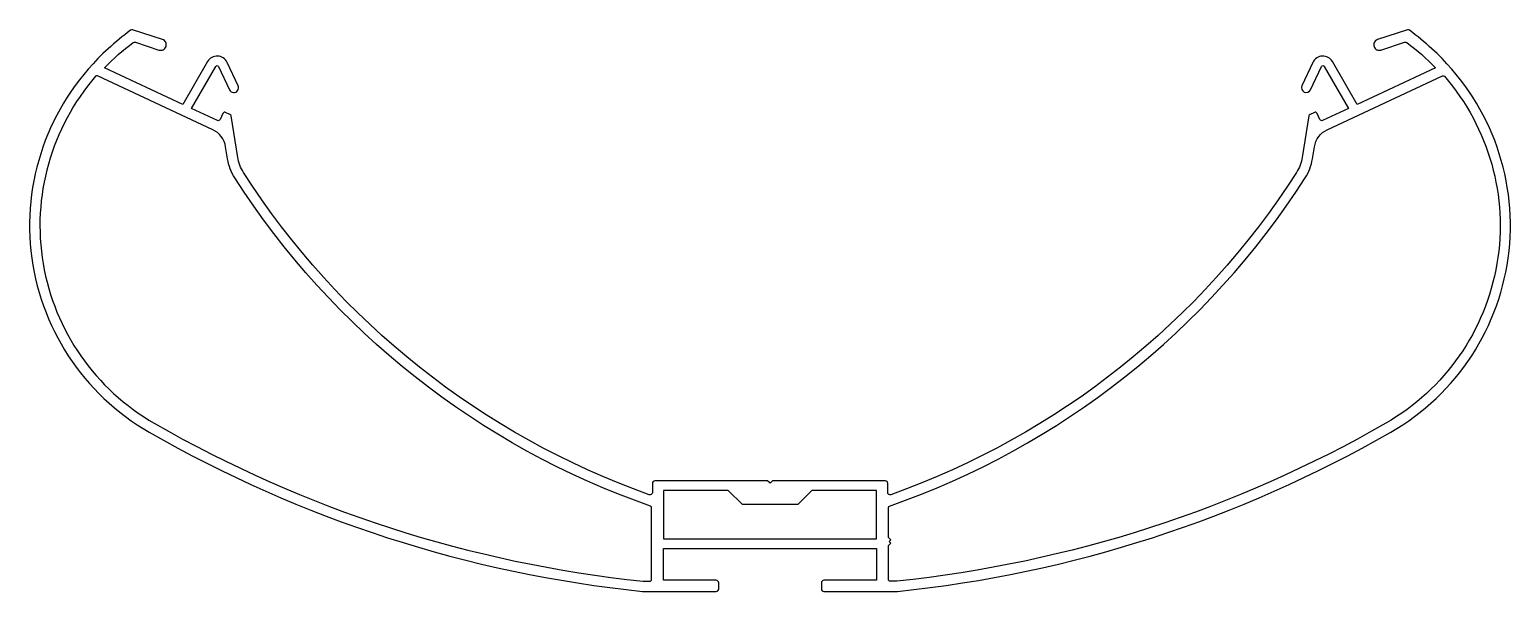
# Model space of a CAD drawing. Extents: x 767 to 955, y 478 to 549.
import ezdxf

# ---------------------------------------------------------------- set-up
doc = ezdxf.new("R2010")
doc.units = 0
doc.layers.add('ÇIZIM', color=7, linetype='CONTINUOUS')

msp = doc.modelspace()

# ---------------------------------------------------------------- linework, layer by layer
at = {"layer": 'ÇIZIM', "linetype": 'CONTINUOUS'}
for points in [[(867.27, 479.3), (867.27, 478.5, 0.414214), (867.57, 478.2), (876.88, 478.2, 0.02572), (876.91, 478.2, 0.104975), (939.36, 498.35, 0.509951), (944.55, 546.88, 0.017283), (941.74, 549.24, 0.250489), (941.46, 549.29), (937.68, 548.05, 0.414214), (937.24, 547.17, 0.414214), (938.12, 546.72), (941.11, 547.7, -0.242254), (941.38, 547.66, -0.042209), (945.03, 544.47), (935.11, 539.84), (931.98, 545.26, 0.605946), (929.5, 545.16), (928.11, 542.2, 1), (929.19, 541.69), (930.58, 544.65, -0.61093), (930.94, 544.66), (934.01, 539.33), (930.72, 537.8, -0.414214), (930.39, 537.92), (930.02, 538.71, 0.414214), (929.69, 538.83), (929.14, 538.57, 0.248791), (929, 538.38), (928.16, 533.14, -0.103183), (927.43, 531.24, -0.166181), (876.07, 490.44, -0.518289), (875.67, 490.72), (875.67, 491.88, 0.414214), (875.37, 492.18), (861.07, 492.18), (860.77, 491.88), (860.47, 492.18), (846.17, 492.18, 0.414214), (845.87, 491.88), (845.87, 490.72, -0.518289), (845.47, 490.44, -0.166181), (794.1, 531.24, -0.103183), (793.38, 533.14), (792.54, 538.38, 0.248791), (792.4, 538.57), (791.84, 538.83, 0.414214), (791.51, 538.71), (791.14, 537.92, -0.414214), (790.81, 537.8), (787.52, 539.33), (790.6, 544.66, -0.61093), (790.95, 544.65), (792.34, 541.69, 1), (793.42, 542.2), (792.04, 545.16, 0.605946), (789.56, 545.26), (786.43, 539.84), (776.51, 544.47, -0.042209), (780.15, 547.66, -0.242254), (780.42, 547.7), (783.41, 546.72, 0.414214), (784.3, 547.17, 0.414214), (783.85, 548.05), (780.07, 549.29, 0.250489), (779.79, 549.24, 0.017283), (776.98, 546.88, 0.509951), (782.17, 498.35, 0.104955), (844.62, 478.2, 0.02572), (844.65, 478.2), (853.97, 478.2, 0.414214), (854.27, 478.5), (854.27, 479.3, 0.414214), (853.97, 479.6), (847.27, 479.6), (847.27, 483.64), (874.27, 483.64), (874.27, 479.6), (867.57, 479.6, 0.414214)], [(844.7, 479.5), (845.57, 479.5, 0.414214), (845.77, 479.7), (845.77, 488.81, 0.318984), (845.63, 489, -0.167778), (793.01, 530.53, -0.103183), (792.09, 532.94), (791.85, 534.48, 0.248791), (790.21, 536.64), (775.62, 543.45, 0.334952), (775.39, 543.4, 0.472018), (782.82, 499.48, 0.104892)], [(931.32, 536.64), (945.91, 543.45, -0.334952), (946.15, 543.4, -0.472018), (938.72, 499.48, -0.104892), (876.83, 479.5), (875.97, 479.5, -0.414214), (875.77, 479.7), (875.77, 483.99), (876.07, 484.29), (875.84, 484.52), (876.07, 484.74), (875.77, 485.04), (875.77, 488.81, -0.318984), (875.9, 489, 0.167778), (928.52, 530.53, 0.103183), (929.44, 532.94), (929.69, 534.48, -0.248791)]]:
    msp.add_lwpolyline(points, format="xyb", close=True, dxfattribs=at)
msp.add_lwpolyline([(864.27, 489.18), (857.27, 489.18), (855.47, 490.98), (847.27, 490.98), (847.27, 484.84), (874.27, 484.84), (874.27, 490.98), (866.07, 490.98)], close=True, dxfattribs=at)

doc.saveas('drawing.dxf')
